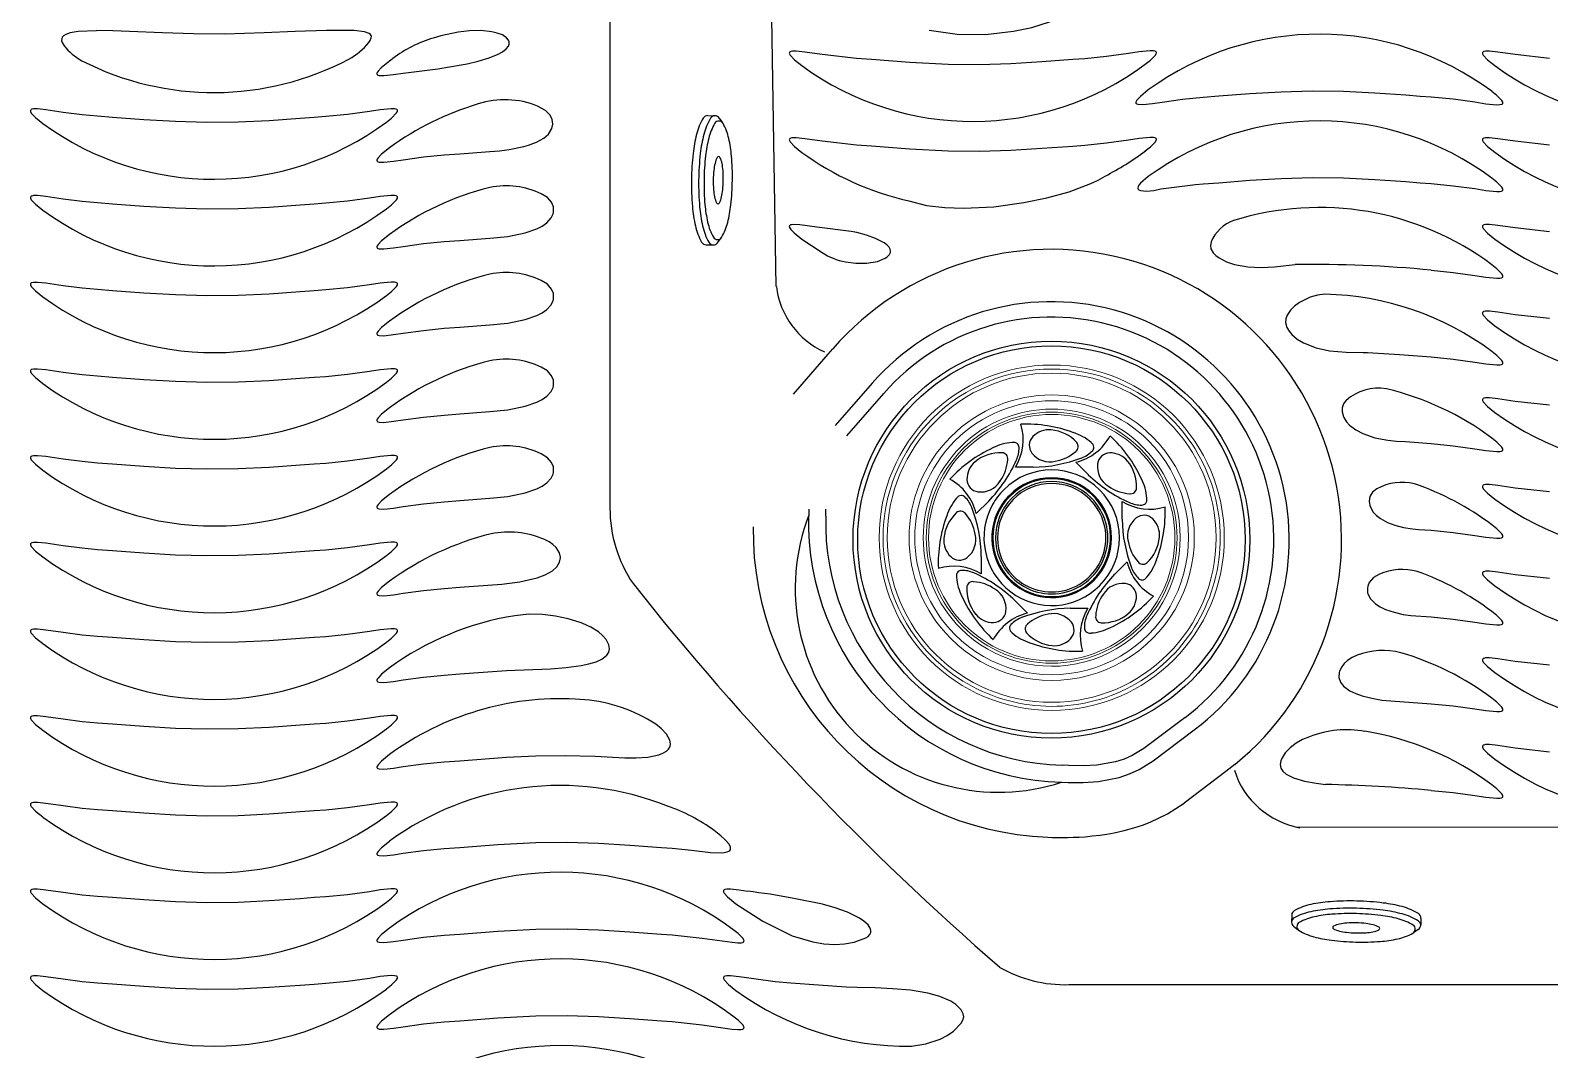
# Model space of a CAD drawing. Extents: x 398 to 509, y 623 to 780.
# Drawn here: x 426.12 to 448.04, y 683.28 to 697.97 of the extents above; entities that cross this region are included whole.
import ezdxf

# ---------------------------------------------------------------- set-up
doc = ezdxf.new("R2010")
doc.units = 0
doc.header["$MEASUREMENT"] = 0
for name, color, linetype in [('1', 4, 'Continuous'), ('2', 3, 'Continuous'), ('JET', 3, 'Continuous')]:
    doc.layers.add(name, color=color, linetype=linetype)

# ---------------------------------------------------------------- blocks, each defined once
blk = doc.blocks.new('2016JET5IN_1')
at = {"layer": '1', "color": 3}
for p, q in [((-0.269, 1.016), (-0.523, 1.018)), ((0.529, 0.908), (0.35, 1.09)), ((-0.908, 0.529), (-1.09, 0.35)), ((1.016, 0.269), (1.018, 0.523)), ((-1.016, -0.269), (-1.018, -0.523)), ((0.908, -0.529), (1.09, -0.35)), ((-0.529, -0.908), (-0.35, -1.09)), ((0.269, -1.016), (0.523, -1.018))]:
    blk.add_line(p, q, dxfattribs=at)
at = {"layer": '1', "color": 4, "linetype": 'Continuous', "lineweight": 15}
blk.add_circle((0, 0), 2.49, dxfattribs=at)
at = {"layer": '1', "color": 3, "linetype": 'Continuous', "lineweight": 15}
for radius in [2.373, 1.777]:
    blk.add_circle((0, 0), radius, dxfattribs=at)
for radius, start, end in [(2.432, 45, 225), (2.058, 45, 225), (1.975, 45, 225), (1.854, 45, 225), (1.81, 315, 135), (2.432, 225, 45), (2.058, 225, 45), (1.975, 225, 45), (1.81, 135, 315), (1.854, 225, 45)]:
    blk.add_arc((0, 0), radius, start, end, dxfattribs=at)
at = {"layer": '1', "color": 3}
for centre, radius, start, end in [((-1.173, 1.416), 0.762, 328.5394, 16.7888), ((-0.366, -0.319), 1.956, 69.6187, 92.2806), ((-0.038, 1.232), 0.325, 84.4518, 136.0841), ((-0.062, 0.983), 0.575, 42.5432, 84.4518), ((-0.512, 0.645), 0.731, 94.4468, 117.3686), ((-0.555, 1.268), 0.107, 52.6673, 97.152), ((-0.552, 1.3), 0.0809, 1.1416, 41.2134), ((-0.141, 1.331), 0.182, 136.0841, 217.7091), ((0.094, 0.818), 0.731, 49.4468, 72.3686), ((0.299, 1.315), 0.0843, 304.7983, 42.5432), ((0.172, 1.83), 0.762, 283.5394, 331.7888), ((0.504, 1.289), 0.107, 7.6673, 52.152), ((-0.484, 0.033), 1.956, 24.6187, 47.2806), ((-0.033, -0.484), 1.956, 114.6187, 137.2806), ((-0.74, 0.651), 0.575, 87.5432, 129.4518), ((-2.371, 1.946), 2.037, 315.8816, 336.1119), ((-1.221, 1.159), 0.587, 324.4071, 356.7991), ((-0.718, 1.141), 0.0843, 349.7983, 87.5432), ((-0.878, 1.293), 0.407, 335.0917, 1.1416), ((-0.028, 1.418), 0.324, 217.7091, 284.3843), ((-0.3, 3.053), 2.037, 270.8816, 291.1119), ((-0.044, 1.683), 0.587, 279.4071, 311.7991), ((0.294, 1.535), 0.407, 290.0917, 316.1416), ((0.529, 1.309), 0.0809, 316.1416, 356.2134), ((0.842, 1.041), 0.182, 91.0841, 172.7091), ((0.844, 0.898), 0.325, 39.4518, 91.0841), ((0.651, 0.74), 0.575, 357.5432, 39.4518), ((-0.898, 0.844), 0.325, 129.4518, 181.0841), ((0, 0), 0.978, 315, 135), ((1.946, 2.371), 2.037, 225.8816, 246.1119), ((0.983, 1.023), 0.324, 172.7091, 239.3843), ((-1.83, 0.172), 0.762, 13.5394, 61.7888), ((-1.041, 0.842), 0.182, 181.0841, 262.7091), ((-1.023, 0.983), 0.324, 262.7091, 329.3843), ((0, 0), 0.978, 135, 150.8), ((0, 0), 0.81, 45.3229, 225.3229), ((0, 0), 0.864, 315, 135), ((0, 0), 0.85, 330.8, 135), ((1.159, 1.221), 0.587, 234.4071, 266.7991), ((1.141, 0.718), 0.0843, 259.7983, 357.5432), ((0.645, 0.512), 0.731, 4.4468, 27.3686), ((-0.818, 0.094), 0.731, 139.4468, 162.3686), ((-1.289, 0.504), 0.107, 97.6673, 142.152), ((-1.309, 0.529), 0.0809, 46.1416, 86.2134), ((-1.535, 0.294), 0.407, 20.0917, 46.1416), ((0, 0), 0.978, 150.8, 315), ((0, 0), 0.85, 135, 225), ((0, 0), 0.864, 135, 150.8), ((0, 0), 0.81, 225.3229, 45.3229), ((1.416, 1.173), 0.762, 238.5394, 286.7888), ((1.293, 0.878), 0.407, 245.0917, 271.1416), ((1.3, 0.552), 0.0809, 271.1416, 311.2134), ((1.268, 0.555), 0.107, 322.6673, 7.152), ((-0.319, 0.366), 1.956, 339.6187, 2.2806), ((0.319, -0.366), 1.956, 159.6187, 182.2806), ((-0.983, -0.062), 0.575, 132.5432, 174.4518), ((-1.315, 0.299), 0.0843, 34.7983, 132.5432), ((-1.683, -0.044), 0.587, 9.4071, 41.7991), ((-3.053, -0.3), 2.037, 0.8816, 21.1119), ((0, 0), 0.864, 150.8, 315), ((3.053, 0.3), 2.037, 180.8816, 201.1119), ((1.418, 0.028), 0.324, 127.7091, 194.3843), ((1.331, 0.141), 0.182, 46.0841, 127.7091), ((1.232, 0.038), 0.325, 354.4518, 46.0841), ((-1.418, -0.028), 0.324, 307.7091, 14.3843), ((0.983, 0.062), 0.575, 312.5432, 354.4518), ((-1.232, -0.038), 0.325, 174.4518, 226.0841), ((1.683, 0.044), 0.587, 189.4071, 221.7991), ((-1.416, -1.173), 0.762, 58.5394, 106.7888), ((-1.331, -0.141), 0.182, 226.0841, 307.7091), ((0, 0), 0.85, 315, 330.8), ((1.83, -0.172), 0.762, 193.5394, 241.7888), ((1.535, -0.294), 0.407, 200.0917, 226.1416), ((1.315, -0.299), 0.0843, 214.7983, 312.5432), ((0.818, -0.094), 0.731, 319.4468, 342.3686), ((-1.268, -0.555), 0.107, 142.6673, 187.152), ((-0.645, -0.512), 0.731, 184.4468, 207.3686), ((-1.3, -0.552), 0.0809, 91.1416, 131.2134), ((-1.293, -0.878), 0.407, 65.0917, 91.1416), ((-1.141, -0.718), 0.0843, 79.7983, 177.5432), ((-1.159, -1.221), 0.587, 54.4071, 86.7991), ((-1.946, -2.371), 2.037, 45.8816, 66.1119), ((0, 0), 0.85, 225, 315), ((2.371, -1.946), 2.037, 135.8816, 156.1119), ((1.309, -0.529), 0.0809, 226.1416, 266.2134), ((1.289, -0.504), 0.107, 277.6673, 322.152), ((0.484, -0.033), 1.956, 204.6187, 227.2806), ((-0.651, -0.74), 0.575, 177.5432, 219.4518), ((-0.983, -1.023), 0.324, 352.7091, 59.3843), ((1.221, -1.159), 0.587, 144.4071, 176.7991), ((1.023, -0.983), 0.324, 82.7091, 149.3843), ((0.033, 0.484), 1.956, 294.6187, 317.2806), ((1.041, -0.842), 0.182, 1.0841, 82.7091), ((0.898, -0.844), 0.325, 309.4518, 1.0841), ((-0.172, -1.83), 0.762, 103.5394, 151.7888), ((-0.842, -1.041), 0.182, 271.0841, 352.7091), ((0.3, -3.053), 2.037, 90.8816, 111.1119), ((0.028, -1.418), 0.324, 37.7091, 104.3843), ((1.173, -1.416), 0.762, 148.5394, 196.7888), ((0.74, -0.651), 0.575, 267.5432, 309.4518), ((-0.844, -0.898), 0.325, 219.4518, 271.0841), ((-0.529, -1.309), 0.0809, 136.1416, 176.2134), ((-0.504, -1.289), 0.107, 187.6673, 232.152), ((-0.294, -1.535), 0.407, 110.0917, 136.1416), ((-0.299, -1.315), 0.0843, 124.7983, 222.5432), ((0.044, -1.683), 0.587, 99.4071, 131.7991), ((0.141, -1.331), 0.182, 316.0841, 37.7091), ((0.878, -1.293), 0.407, 155.0917, 181.1416), ((0.552, -1.3), 0.0809, 181.1416, 221.2134), ((0.512, -0.645), 0.731, 274.4468, 297.3686), ((0.718, -1.141), 0.0843, 169.7983, 267.5432), ((-0.094, -0.818), 0.731, 229.4468, 252.3686), ((0.062, -0.983), 0.575, 222.5432, 264.4518), ((0.366, 0.319), 1.956, 249.6187, 272.2806), ((0.038, -1.232), 0.325, 264.4518, 316.0841), ((0.555, -1.268), 0.107, 232.6673, 277.152)]:
    blk.add_arc(centre, radius, start, end, dxfattribs=at)
at = {"layer": '1', "color": 4}
for start, end in [(45.3229, 225.3229), (225.3229, 45.3229)]:
    blk.add_arc((0, 0), 0.782, start, end, dxfattribs=at)
blk = doc.blocks.new('MINI')
at = {"layer": '1', "color": 3}
for p, q in [((0.223, 0.931), (0.327, 0.931)), ((0.391, 0.895), (0.44, 0.828)), ((0.391, 0.895), (0.391, 0.895)), ((0.386, -0.902), (0.441, -0.828)), ((0.223, -0.932), (0.327, -0.932)), ((0.327, -0.932), (0.327, -0.932))]:
    blk.add_line(p, q, dxfattribs=at)
for points in [[(0.223, 0.931, 0.267867), (0.159, 0.895, 0.072378), (0.065, 0.659, 0.034036), (0.019, 0.384, 0.024706), (0, 0, 0.024706), (0.019, -0.384, 0.034036), (0.065, -0.659, 0.072378), (0.159, -0.895, 0.267867), (0.223, -0.932, 0.267867)], [(0.391, 0.895, 0.267867), (0.327, 0.931, 0.267867), (0.264, 0.895, 0.072378), (0.17, 0.659, 0.034036), (0.123, 0.384, 0.024706), (0.104, 0, 0.024706), (0.123, -0.384, 0.034036), (0.17, -0.659, 0.072378), (0.264, -0.895, 0.267867), (0.327, -0.932, 0.267867)], [(0.327, -0.932, 0.238458), (0.386, -0.902, 0.072378)]]:
    blk.add_lwpolyline(points, format="xyb", dxfattribs=at)
for points in [[(0.386, -0.855, 0.267867), (0.445, -0.822, 0.072378), (0.531, -0.605, 0.034036), (0.574, -0.352, 0.024706), (0.591, 0, 0.024706), (0.574, 0.352, 0.034036), (0.531, 0.605, 0.072378), (0.445, 0.822, 0.267867), (0.386, 0.855, 0.267867), (0.328, 0.822, 0.072378), (0.242, 0.605, 0.034036), (0.199, 0.352, 0.024706), (0.182, 0, 0.024706), (0.199, -0.352, 0.034036), (0.242, -0.605, 0.072378), (0.328, -0.822, 0.267867)], [(0.388, 0.343, 0.280852), (0.368, 0.331, 0.066452), (0.337, 0.244, 0.030521), (0.321, 0.143, 0.022038), (0.315, 0.003, 0.022038), (0.321, -0.137, 0.030521), (0.337, -0.238, 0.066452), (0.368, -0.325, 0.280852), (0.388, -0.337, 0.280852), (0.408, -0.325, 0.066452), (0.439, -0.238, 0.030521), (0.454, -0.137, 0.022038), (0.46, 0.003, 0.022038), (0.454, 0.143, 0.030521), (0.439, 0.244, 0.066452), (0.408, 0.331, 0.280852)]]:
    blk.add_lwpolyline(points, format="xyb", close=True, dxfattribs=at)
blk = doc.blocks.new('2018 PRISM')
at = {"layer": '1', "linetype": 'Continuous', "lineweight": 25}
for p, q in [((38.298, 50.578), (38.226, 54.974)), ((35.897, 54.796), (35.897, 47.379)), ((38.545, 49.026), (39.046, 49.601)), ((39.046, 49.601), (39.112, 49.677)), ((39.681, 49.181), (39.148, 48.571)), ((39.316, 48.424), (39.849, 49.035)), ((38.767, 47.365), (38.765, 47.271)), ((39.011, 47.265), (39.012, 47.366)), ((44.195, 44.361), (43.599, 43.913)), ((43.733, 43.735), (44.329, 44.183)), ((42.52, 43.67), (42.421, 43.674)), ((44.913, 43.683), (44.782, 43.581)), ((42.415, 43.428), (42.507, 43.426)), ((44.782, 43.581), (44.18, 43.127)), ((45.808, 42.781), (69.003, 42.806)), ((42.517, 40.51), (70.074, 40.51))]:
    blk.add_line(p, q, dxfattribs=at)
at = {"layer": '1', "linetype": 'Continuous', "lineweight": 25, "flags": 128}
for points in [[(43.599, 43.913), (43.434, 43.812), (43.315, 43.761), (43.19, 43.722), (42.924, 43.676), (42.723, 43.666), (42.52, 43.67)], [(42.507, 43.426), (42.727, 43.424), (42.947, 43.44), (43.244, 43.498), (43.392, 43.547), (43.534, 43.611), (43.733, 43.735)], [(42.217, 42.636), (42.28, 42.633), (42.347, 42.632), (42.42, 42.631), (42.497, 42.631), (42.579, 42.634), (42.666, 42.637), (42.753, 42.643), (42.857, 42.653), (42.966, 42.666), (43.069, 42.681), (43.172, 42.7), (43.319, 42.732), (43.456, 42.77), (43.58, 42.81), (43.691, 42.853), (43.941, 42.972), (44.18, 43.127)]]:
    blk.add_lwpolyline(points, dxfattribs=at)
at = {"layer": '1', "linetype": 'Continuous', "lineweight": 25}
blk.add_circle((42.267, 46.926), 2.862, dxfattribs=at)
for centre, radius, start, end in [((42.267, 46.926), 4.186, 309.2038, 138.9106), ((42.267, 46.926), 3.431, 306.94, 138.9106), ((42.267, 46.926), 3.209, 306.94, 138.9106), ((37.827, 47.377), 1.93, 179.9424, 214.1742), ((41.507, 46.221), 2.937, 159.0451, 288.0006), ((42.514, 47.178), 3.751, 178.5669, 268.4787), ((42.514, 47.178), 3.505, 178.5669, 268.4787), ((42.39, 47.06), 4.427, 179.357, 267.7538), ((68.364, 71.734), 40.985, 218.369, 229.0914)]:
    blk.add_arc(centre, radius, start, end, dxfattribs=at)
at = {"layer": '1'}
for centre, radius, start, end in [((39.479, 50.719), 1.189, 186.8382, 245.8027), ((46.069, 43.974), 1.221, 197.8336, 259.749), ((42.462, 42.394), 1.885, 240.1717, 271.6613)]:
    blk.add_arc(centre, radius, start, end, dxfattribs=at)
at = {"layer": '2', "linetype": 'Continuous', "lineweight": 25}
for p, q in [((33.458, 54.191), (33.347, 54.158)), ((32.756, 53.856), (32.716, 53.827)), ((32.765, 53.863), (32.756, 53.856)), ((39.671, 53.849), (39.455, 53.864)), ((42.747, 53.86), (42.578, 53.847)), ((44.455, 53.306), (44.682, 53.323)), ((47.589, 53.322), (47.747, 53.311)), ((28.721, 53.015), (28.505, 53.031)), ((31.797, 53.026), (31.628, 53.014)), ((39.671, 52.599), (39.455, 52.614)), ((42.747, 52.61), (42.578, 52.597)), ((43.665, 52.16), (43.551, 52.068)), ((44.455, 52.056), (44.682, 52.073)), ((47.589, 52.072), (47.747, 52.061)), ((28.721, 51.765), (28.505, 51.781)), ((31.797, 51.776), (31.628, 51.764)), ((39.461, 51.353), (39.38, 51.37)), ((38.666, 51.26), (38.958, 51.065)), ((39.296, 50.933), (39.445, 50.912)), ((28.721, 50.515), (28.505, 50.531)), ((31.797, 50.526), (31.628, 50.514)), ((28.721, 49.265), (28.505, 49.281)), ((31.797, 49.276), (31.628, 49.264)), ((47.375, 48.339), (47.747, 48.311)), ((28.721, 48.015), (28.505, 48.031)), ((31.797, 48.026), (31.628, 48.014)), ((47.564, 47.074), (47.747, 47.061)), ((28.721, 46.765), (28.505, 46.781)), ((31.797, 46.776), (31.628, 46.764)), ((47.452, 45.833), (47.747, 45.811)), ((35.504, 45.718), (35.47, 45.73)), ((28.721, 45.515), (28.505, 45.531)), ((31.797, 45.526), (31.628, 45.514)), ((47.035, 44.613), (47.747, 44.561)), ((28.721, 44.265), (28.505, 44.281)), ((31.797, 44.276), (31.628, 44.264)), ((28.721, 43.015), (28.505, 43.031)), ((31.797, 43.026), (31.628, 43.014)), ((36.639, 42.489), (36.797, 42.477)), ((28.721, 41.765), (28.505, 41.781)), ((31.797, 41.776), (31.628, 41.764)), ((36.639, 41.239), (36.797, 41.227)), ((28.721, 40.515), (28.505, 40.531)), ((31.797, 40.526), (31.628, 40.514)), ((39.305, 40.472), (38.505, 40.531)), ((36.639, 39.989), (36.797, 39.977)), ((40.247, 39.622), (40.246, 39.622)), ((40.246, 39.622), (40.247, 39.622)), ((40.247, 39.622), (40.247, 39.622))]:
    blk.add_line(p, q, dxfattribs=at)
at = {"layer": '2', "linetype": 'Continuous', "lineweight": 25, "flags": 128}
for points in [[(40.504, 54.27), (40.907, 54.216), (41.316, 54.212), (41.72, 54.256), (41.984, 54.313), (42.24, 54.394), (42.408, 54.468), (42.565, 54.56), (42.652, 54.629), (42.728, 54.71)], [(28.489, 54.265), (28.223, 54.253), (28.109, 54.234), (28.046, 54.212), (28.013, 54.191), (27.995, 54.17), (27.987, 54.148), (27.986, 54.125), (27.994, 54.094), (28.021, 54.048)], [(30.34, 54.215), (29.891, 54.218), (29.441, 54.233), (28.965, 54.255), (28.727, 54.264), (28.489, 54.266)], [(31.807, 54.266), (31.357, 54.253), (30.907, 54.232), (30.34, 54.215)], [(32.419, 54.094), (32.44, 54.125), (32.454, 54.162), (32.455, 54.179), (32.45, 54.196), (32.441, 54.209), (32.421, 54.225), (32.356, 54.249), (32.205, 54.266), (32.053, 54.267), (31.807, 54.266)], [(33.414, 53.715), (33.752, 53.771), (33.835, 53.789), (33.995, 53.827), (34.153, 53.874), (34.284, 53.925), (34.346, 53.959), (34.402, 54.001), (34.432, 54.04), (34.443, 54.07), (34.443, 54.103), (34.433, 54.129), (34.406, 54.162), (34.345, 54.203), (34.271, 54.231), (34.194, 54.249), (34.033, 54.266), (33.871, 54.262), (33.709, 54.243), (33.458, 54.191)], [(39.455, 53.864), (38.958, 53.92), (38.71, 53.957), (38.586, 53.97), (38.532, 53.97), (38.505, 53.964), (38.497, 53.961), (38.49, 53.954), (38.486, 53.949), (38.485, 53.942), (38.487, 53.932), (38.497, 53.911), (38.559, 53.846), (38.665, 53.761)], [(43.622, 53.78), (43.695, 53.839), (43.768, 53.912), (43.78, 53.935), (43.782, 53.945), (43.781, 53.952), (43.778, 53.958), (43.771, 53.964), (43.763, 53.968), (43.739, 53.973), (43.692, 53.974), (43.534, 53.958), (43.377, 53.934), (43.063, 53.891), (42.747, 53.86)], [(49.455, 53.864), (48.958, 53.92), (48.71, 53.957), (48.586, 53.97), (48.532, 53.97), (48.505, 53.964), (48.497, 53.961), (48.49, 53.954), (48.486, 53.949), (48.485, 53.942), (48.487, 53.932), (48.497, 53.911), (48.559, 53.846), (48.665, 53.761)], [(32.716, 53.827), (32.597, 53.731), (32.551, 53.681), (32.539, 53.662), (32.536, 53.651), (32.535, 53.643), (32.537, 53.636), (32.541, 53.631), (32.549, 53.625), (32.566, 53.62), (32.637, 53.617), (32.775, 53.632), (32.913, 53.653), (33.414, 53.715)], [(42.578, 53.847), (42.129, 53.814), (41.68, 53.787), (41.23, 53.774), (40.779, 53.779), (40.225, 53.807), (39.671, 53.849)], [(43.665, 53.41), (43.551, 53.318), (43.501, 53.264), (43.489, 53.245), (43.486, 53.235), (43.485, 53.226), (43.487, 53.22), (43.491, 53.215), (43.499, 53.209), (43.516, 53.203), (43.587, 53.201), (43.725, 53.215), (43.863, 53.236), (44.159, 53.277), (44.455, 53.306)], [(44.682, 53.323), (45.131, 53.357), (45.58, 53.383), (46.03, 53.396), (46.481, 53.391), (46.931, 53.37), (47.38, 53.338), (47.589, 53.322)], [(47.747, 53.311), (48.063, 53.28), (48.377, 53.237), (48.534, 53.212), (48.692, 53.197), (48.739, 53.198), (48.763, 53.203), (48.771, 53.207), (48.778, 53.213), (48.781, 53.219), (48.782, 53.225), (48.78, 53.236), (48.768, 53.259), (48.695, 53.332), (48.622, 53.39)], [(28.505, 53.031), (28.281, 53.051), (28.008, 53.087), (27.76, 53.123), (27.636, 53.136), (27.582, 53.136), (27.555, 53.131), (27.547, 53.127), (27.54, 53.121), (27.536, 53.115), (27.535, 53.109), (27.537, 53.099), (27.547, 53.077), (27.609, 53.012), (27.715, 52.927)], [(32.672, 52.947), (32.745, 53.005), (32.818, 53.078), (32.83, 53.101), (32.832, 53.112), (32.831, 53.118), (32.828, 53.124), (32.821, 53.13), (32.813, 53.134), (32.789, 53.139), (32.742, 53.14), (32.584, 53.125), (32.427, 53.1), (32.113, 53.057), (31.797, 53.026)], [(34.721, 52.614), (34.836, 52.656), (34.942, 52.714), (35.012, 52.774), (35.061, 52.853), (35.075, 52.919), (35.065, 52.986), (35.036, 53.045), (34.967, 53.115), (34.853, 53.177)], [(31.628, 53.014), (31.43, 52.999), (30.981, 52.967), (30.531, 52.946), (30.079, 52.941), (29.627, 52.954), (29.174, 52.981), (28.721, 53.015)], [(39.455, 52.614), (38.958, 52.67), (38.71, 52.707), (38.586, 52.72), (38.532, 52.72), (38.505, 52.714), (38.497, 52.711), (38.49, 52.704), (38.486, 52.699), (38.485, 52.692), (38.487, 52.682), (38.497, 52.661), (38.559, 52.596), (38.666, 52.51)], [(43.622, 52.53), (43.695, 52.589), (43.768, 52.662), (43.78, 52.685), (43.782, 52.695), (43.781, 52.702), (43.778, 52.708), (43.771, 52.714), (43.763, 52.718), (43.739, 52.723), (43.692, 52.724), (43.534, 52.708), (43.377, 52.684), (43.063, 52.641), (42.747, 52.61)], [(49.455, 52.614), (48.958, 52.67), (48.71, 52.707), (48.586, 52.72), (48.532, 52.72), (48.505, 52.714), (48.497, 52.711), (48.49, 52.704), (48.486, 52.699), (48.485, 52.692), (48.487, 52.682), (48.497, 52.661), (48.559, 52.596), (48.665, 52.511)], [(32.715, 52.576), (32.601, 52.484), (32.551, 52.431), (32.539, 52.412), (32.536, 52.401), (32.535, 52.393), (32.537, 52.386), (32.541, 52.381), (32.549, 52.375), (32.566, 52.37), (32.637, 52.367), (32.775, 52.382), (32.913, 52.403), (33.209, 52.444), (33.505, 52.473)], [(33.505, 52.473), (33.73, 52.489), (34.165, 52.522)], [(42.578, 52.597), (42.129, 52.564), (41.68, 52.537), (41.23, 52.524), (40.779, 52.529), (40.225, 52.557), (39.671, 52.599)], [(40.209, 51.81), (40.466, 51.744), (40.73, 51.713), (40.997, 51.705), (41.435, 51.727), (41.871, 51.788), (42.2, 51.854), (42.523, 51.941), (42.837, 52.059), (42.941, 52.11), (43.042, 52.169)], [(43.551, 52.068), (43.526, 52.035), (43.519, 52.019), (43.515, 52.001), (43.516, 51.99), (43.52, 51.98), (43.53, 51.97), (43.552, 51.958), (43.637, 51.95), (43.744, 51.962), (43.848, 51.984)], [(43.848, 51.984), (44.345, 52.047), (44.455, 52.056)], [(44.682, 52.073), (45.131, 52.107), (45.58, 52.133), (46.03, 52.146), (46.481, 52.141), (46.931, 52.12), (47.38, 52.088), (47.589, 52.072)], [(47.747, 52.061), (48.063, 52.03), (48.377, 51.987), (48.534, 51.962), (48.692, 51.947), (48.739, 51.948), (48.763, 51.953), (48.771, 51.957), (48.778, 51.963), (48.781, 51.969), (48.782, 51.975), (48.78, 51.986), (48.768, 52.009), (48.695, 52.082), (48.622, 52.14)], [(28.505, 51.781), (28.281, 51.801), (28.008, 51.837), (27.76, 51.873), (27.636, 51.886), (27.582, 51.886), (27.555, 51.881), (27.547, 51.877), (27.54, 51.871), (27.536, 51.865), (27.535, 51.859), (27.537, 51.849), (27.547, 51.827), (27.609, 51.762), (27.715, 51.677)], [(31.628, 51.764), (31.43, 51.749), (30.981, 51.717), (30.531, 51.696), (30.079, 51.691), (29.627, 51.704), (29.174, 51.731), (28.721, 51.765)], [(32.672, 51.697), (32.745, 51.755), (32.818, 51.828), (32.83, 51.851), (32.832, 51.862), (32.831, 51.868), (32.828, 51.874), (32.821, 51.88), (32.813, 51.884), (32.789, 51.889), (32.742, 51.89), (32.584, 51.875), (32.427, 51.85), (32.113, 51.807), (31.797, 51.776)], [(34.165, 51.272), (34.424, 51.299), (34.674, 51.35), (34.841, 51.407), (34.918, 51.446), (34.988, 51.496), (35.049, 51.564), (35.077, 51.622), (35.083, 51.649), (35.084, 51.713), (35.081, 51.727), (35.056, 51.79), (34.995, 51.858), (34.907, 51.913)], [(32.715, 51.326), (32.601, 51.234), (32.551, 51.181), (32.539, 51.162), (32.536, 51.151), (32.535, 51.143), (32.537, 51.136), (32.541, 51.131), (32.549, 51.125), (32.566, 51.12), (32.637, 51.117), (32.775, 51.132), (32.913, 51.153), (33.209, 51.194), (33.505, 51.223)], [(39.38, 51.37), (38.883, 51.431), (38.636, 51.466), (38.551, 51.47), (38.517, 51.467), (38.504, 51.464), (38.493, 51.458), (38.488, 51.453), (38.486, 51.446), (38.485, 51.44), (38.488, 51.428), (38.505, 51.4), (38.555, 51.349), (38.666, 51.26)], [(39.445, 50.912), (39.601, 50.912), (39.756, 50.939), (39.866, 50.983), (39.891, 50.999), (39.93, 51.037), (39.944, 51.065), (39.947, 51.088), (39.941, 51.116), (39.927, 51.141), (39.893, 51.176), (39.854, 51.205), (39.728, 51.27), (39.597, 51.317), (39.461, 51.353)], [(49.455, 51.364), (48.958, 51.42), (48.71, 51.457), (48.586, 51.47), (48.532, 51.47), (48.505, 51.464), (48.497, 51.461), (48.49, 51.454), (48.486, 51.449), (48.485, 51.442), (48.487, 51.432), (48.497, 51.411), (48.559, 51.346), (48.665, 51.261)], [(33.505, 51.223), (33.73, 51.239), (34.165, 51.272)], [(44.572, 51.219), (44.562, 51.167), (44.569, 51.119), (44.6, 51.063), (44.639, 51.022), (44.685, 50.988), (44.794, 50.932), (44.91, 50.894), (45.1, 50.86), (45.293, 50.851), (45.487, 50.859), (45.783, 50.891)], [(47.747, 50.811), (48.063, 50.78), (48.377, 50.737), (48.534, 50.712), (48.692, 50.697), (48.739, 50.698), (48.763, 50.703), (48.771, 50.707), (48.778, 50.713), (48.781, 50.719), (48.782, 50.725), (48.78, 50.736), (48.768, 50.759), (48.695, 50.832), (48.622, 50.89)], [(28.505, 50.531), (28.281, 50.551), (28.008, 50.587), (27.76, 50.623), (27.636, 50.636), (27.582, 50.636), (27.555, 50.631), (27.547, 50.627), (27.54, 50.621), (27.536, 50.615), (27.535, 50.609), (27.537, 50.599), (27.547, 50.577), (27.609, 50.512), (27.715, 50.427)], [(32.672, 50.447), (32.745, 50.505), (32.818, 50.578), (32.83, 50.601), (32.832, 50.612), (32.831, 50.618), (32.828, 50.624), (32.821, 50.63), (32.813, 50.634), (32.789, 50.639), (32.742, 50.64), (32.584, 50.625), (32.427, 50.6), (32.113, 50.557), (31.797, 50.526)], [(34.165, 50.022), (34.424, 50.049), (34.674, 50.1), (34.841, 50.157), (34.918, 50.196), (34.988, 50.246), (35.049, 50.314), (35.077, 50.372), (35.083, 50.399), (35.084, 50.463), (35.081, 50.477), (35.056, 50.54), (34.995, 50.608), (34.907, 50.663)], [(31.628, 50.514), (31.43, 50.499), (30.981, 50.467), (30.531, 50.446), (30.079, 50.441), (29.627, 50.454), (29.174, 50.481), (28.721, 50.515)], [(46.212, 50.465), (46.104, 50.449), (45.999, 50.421), (45.845, 50.346), (45.776, 50.294), (45.718, 50.234), (45.668, 50.163)], [(49.455, 50.114), (48.958, 50.17), (48.71, 50.207), (48.586, 50.22), (48.532, 50.22), (48.505, 50.214), (48.497, 50.211), (48.49, 50.204), (48.486, 50.199), (48.485, 50.192), (48.487, 50.182), (48.497, 50.161), (48.559, 50.096), (48.665, 50.011)], [(32.715, 50.076), (32.601, 49.984), (32.551, 49.931), (32.539, 49.912), (32.536, 49.901), (32.535, 49.893), (32.537, 49.886), (32.541, 49.881), (32.549, 49.875), (32.566, 49.87), (32.637, 49.867), (32.775, 49.882), (32.913, 49.903), (33.209, 49.944), (33.505, 49.973)], [(33.505, 49.973), (33.73, 49.989), (34.165, 50.022)], [(45.668, 50.163), (45.647, 50.11), (45.645, 50.056), (45.666, 49.983), (45.697, 49.932), (45.735, 49.886), (45.815, 49.818), (45.904, 49.763), (46.086, 49.691), (46.279, 49.65), (46.518, 49.627), (46.763, 49.624), (46.827, 49.626)], [(46.827, 49.626), (47.287, 49.595), (47.747, 49.561)], [(47.747, 49.561), (48.063, 49.53), (48.377, 49.487), (48.534, 49.462), (48.692, 49.447), (48.739, 49.448), (48.763, 49.453), (48.771, 49.457), (48.778, 49.463), (48.781, 49.469), (48.782, 49.475), (48.78, 49.486), (48.768, 49.509), (48.695, 49.582), (48.622, 49.64)], [(28.505, 49.281), (28.281, 49.301), (28.008, 49.337), (27.76, 49.373), (27.636, 49.386), (27.582, 49.386), (27.555, 49.381), (27.547, 49.377), (27.54, 49.371), (27.536, 49.365), (27.535, 49.359), (27.537, 49.349), (27.547, 49.327), (27.609, 49.262), (27.715, 49.177)], [(32.672, 49.197), (32.745, 49.255), (32.818, 49.328), (32.83, 49.351), (32.832, 49.362), (32.831, 49.368), (32.828, 49.374), (32.821, 49.38), (32.813, 49.384), (32.789, 49.389), (32.742, 49.39), (32.584, 49.375), (32.427, 49.35), (32.113, 49.307), (31.797, 49.276)], [(34.165, 48.772), (34.424, 48.799), (34.674, 48.85), (34.841, 48.907), (34.918, 48.946), (34.988, 48.996), (35.049, 49.064), (35.077, 49.122), (35.083, 49.149), (35.084, 49.213), (35.081, 49.227), (35.056, 49.29), (34.995, 49.358), (34.907, 49.413)], [(31.628, 49.264), (31.43, 49.249), (30.981, 49.217), (30.531, 49.196), (30.079, 49.191), (29.627, 49.204), (29.174, 49.231), (28.721, 49.265)], [(46.52, 48.935), (46.48, 48.885), (46.46, 48.828), (46.46, 48.77), (46.482, 48.697), (46.488, 48.685), (46.525, 48.627), (46.57, 48.577), (46.659, 48.508), (46.758, 48.456), (46.934, 48.395), (47.121, 48.359), (47.247, 48.345), (47.375, 48.339)], [(49.455, 48.864), (48.958, 48.92), (48.71, 48.957), (48.586, 48.97), (48.532, 48.97), (48.505, 48.964), (48.497, 48.961), (48.49, 48.954), (48.486, 48.949), (48.485, 48.942), (48.487, 48.932), (48.497, 48.911), (48.559, 48.846), (48.665, 48.761)], [(32.715, 48.826), (32.601, 48.734), (32.551, 48.681), (32.539, 48.662), (32.536, 48.651), (32.535, 48.643), (32.537, 48.636), (32.541, 48.631), (32.549, 48.625), (32.566, 48.62), (32.637, 48.617), (32.775, 48.632), (32.913, 48.653), (33.209, 48.694), (33.505, 48.723)], [(33.505, 48.723), (33.73, 48.739), (34.165, 48.772)], [(47.747, 48.311), (48.063, 48.28), (48.377, 48.237), (48.534, 48.212), (48.692, 48.197), (48.739, 48.198), (48.763, 48.203), (48.771, 48.207), (48.778, 48.213), (48.781, 48.219), (48.782, 48.225), (48.78, 48.236), (48.768, 48.259), (48.695, 48.332), (48.622, 48.39)], [(28.505, 48.031), (28.281, 48.051), (28.008, 48.087), (27.76, 48.123), (27.636, 48.136), (27.582, 48.136), (27.555, 48.131), (27.547, 48.127), (27.54, 48.121), (27.536, 48.115), (27.535, 48.109), (27.537, 48.099), (27.547, 48.077), (27.609, 48.012), (27.715, 47.927)], [(31.628, 48.014), (31.43, 47.999), (30.981, 47.967), (30.531, 47.946), (30.079, 47.941), (29.627, 47.954), (29.174, 47.981), (28.721, 48.015)], [(32.672, 47.947), (32.745, 48.005), (32.818, 48.078), (32.83, 48.101), (32.832, 48.112), (32.831, 48.118), (32.828, 48.124), (32.821, 48.13), (32.813, 48.134), (32.789, 48.139), (32.742, 48.14), (32.584, 48.125), (32.427, 48.1), (32.113, 48.057), (31.797, 48.026)], [(34.165, 47.522), (34.424, 47.549), (34.674, 47.6), (34.841, 47.657), (34.918, 47.696), (34.988, 47.746), (35.049, 47.814), (35.077, 47.872), (35.083, 47.899), (35.084, 47.963), (35.081, 47.977), (35.056, 48.04), (34.995, 48.108), (34.907, 48.163)], [(32.715, 47.576), (32.601, 47.484), (32.551, 47.431), (32.539, 47.412), (32.536, 47.401), (32.535, 47.393), (32.537, 47.386), (32.541, 47.381), (32.549, 47.375), (32.566, 47.37), (32.637, 47.367), (32.775, 47.382), (32.913, 47.403), (33.209, 47.444), (33.505, 47.473)], [(46.963, 47.657), (46.902, 47.609), (46.863, 47.547), (46.851, 47.483), (46.86, 47.416), (46.906, 47.327), (46.956, 47.274), (47.013, 47.229), (47.114, 47.175), (47.223, 47.135), (47.348, 47.103), (47.477, 47.082), (47.564, 47.074)], [(49.455, 47.614), (48.958, 47.67), (48.71, 47.707), (48.586, 47.72), (48.532, 47.72), (48.505, 47.714), (48.497, 47.711), (48.49, 47.704), (48.486, 47.699), (48.485, 47.692), (48.487, 47.682), (48.497, 47.661), (48.559, 47.596), (48.665, 47.511)], [(33.505, 47.473), (33.73, 47.489), (34.165, 47.522)], [(47.747, 47.061), (48.063, 47.03), (48.377, 46.987), (48.534, 46.962), (48.692, 46.947), (48.739, 46.948), (48.763, 46.953), (48.771, 46.957), (48.778, 46.963), (48.781, 46.969), (48.782, 46.975), (48.78, 46.986), (48.768, 47.009), (48.695, 47.082), (48.622, 47.14)], [(34.338, 46.284), (34.596, 46.318), (34.845, 46.376), (34.962, 46.418), (35.069, 46.477), (35.131, 46.532), (35.171, 46.602), (35.182, 46.662), (35.182, 46.673), (35.168, 46.736), (35.121, 46.813), (35.074, 46.858), (35.021, 46.894), (34.945, 46.931)], [(28.505, 46.781), (28.281, 46.801), (28.008, 46.837), (27.76, 46.873), (27.636, 46.886), (27.582, 46.886), (27.555, 46.881), (27.547, 46.877), (27.54, 46.871), (27.536, 46.865), (27.535, 46.859), (27.537, 46.849), (27.547, 46.827), (27.609, 46.762), (27.715, 46.677)], [(31.628, 46.764), (31.43, 46.749), (30.981, 46.717), (30.531, 46.696), (30.079, 46.691), (29.627, 46.704), (29.174, 46.731), (28.721, 46.765)], [(32.672, 46.697), (32.745, 46.755), (32.818, 46.828), (32.83, 46.851), (32.832, 46.862), (32.831, 46.868), (32.828, 46.874), (32.821, 46.88), (32.813, 46.884), (32.789, 46.889), (32.742, 46.89), (32.584, 46.875), (32.427, 46.85), (32.113, 46.807), (31.797, 46.776)], [(32.715, 46.326), (32.601, 46.234), (32.551, 46.181), (32.539, 46.162), (32.536, 46.151), (32.535, 46.143), (32.537, 46.136), (32.541, 46.131), (32.549, 46.125), (32.566, 46.12), (32.637, 46.117), (32.775, 46.132), (32.913, 46.153), (33.209, 46.194), (33.505, 46.223)], [(33.505, 46.223), (33.73, 46.239), (34.338, 46.284)], [(46.999, 46.429), (46.913, 46.38), (46.852, 46.308), (46.83, 46.253), (46.826, 46.226), (46.829, 46.159), (46.832, 46.149), (46.865, 46.079), (46.941, 46), (47.011, 45.955), (47.089, 45.919), (47.212, 45.878), (47.341, 45.849), (47.452, 45.833)], [(49.455, 46.364), (48.958, 46.42), (48.71, 46.457), (48.586, 46.47), (48.532, 46.47), (48.505, 46.464), (48.497, 46.461), (48.49, 46.454), (48.486, 46.449), (48.485, 46.442), (48.487, 46.432), (48.497, 46.411), (48.559, 46.346), (48.665, 46.261)], [(35.47, 45.73), (35.293, 45.782), (35.113, 45.822), (34.922, 45.847), (34.729, 45.852), (34.526, 45.829)], [(47.747, 45.811), (48.063, 45.78), (48.377, 45.737), (48.534, 45.712), (48.692, 45.697), (48.739, 45.698), (48.763, 45.703), (48.771, 45.707), (48.778, 45.713), (48.781, 45.719), (48.782, 45.725), (48.78, 45.736), (48.768, 45.759), (48.695, 45.832), (48.622, 45.89)], [(28.505, 45.531), (28.281, 45.551), (28.008, 45.587), (27.76, 45.623), (27.636, 45.636), (27.582, 45.636), (27.555, 45.631), (27.547, 45.627), (27.54, 45.621), (27.536, 45.615), (27.535, 45.609), (27.537, 45.599), (27.547, 45.577), (27.609, 45.512), (27.715, 45.427)], [(32.672, 45.447), (32.745, 45.505), (32.818, 45.578), (32.83, 45.601), (32.832, 45.612), (32.831, 45.618), (32.828, 45.624), (32.821, 45.63), (32.813, 45.634), (32.789, 45.639), (32.742, 45.64), (32.584, 45.625), (32.427, 45.6), (32.113, 45.557), (31.797, 45.526)], [(35.042, 45.062), (35.264, 45.082), (35.483, 45.113), (35.593, 45.135), (35.698, 45.166), (35.781, 45.203), (35.852, 45.26), (35.879, 45.303), (35.889, 45.351), (35.881, 45.408), (35.842, 45.485), (35.792, 45.544), (35.732, 45.595), (35.622, 45.665), (35.504, 45.718)], [(31.628, 45.514), (31.43, 45.499), (30.981, 45.467), (30.531, 45.446), (30.079, 45.441), (29.627, 45.454), (29.174, 45.481), (28.721, 45.515)], [(46.68, 45.258), (46.605, 45.227), (46.537, 45.183), (46.493, 45.142), (46.455, 45.094), (46.425, 45.031), (46.42, 45.012), (46.415, 44.94), (46.438, 44.869), (46.481, 44.812), (46.572, 44.747), (46.659, 44.706), (46.752, 44.674), (46.892, 44.638), (47.035, 44.613)], [(49.455, 45.114), (48.958, 45.17), (48.71, 45.207), (48.586, 45.22), (48.532, 45.22), (48.505, 45.214), (48.497, 45.211), (48.49, 45.204), (48.486, 45.199), (48.485, 45.192), (48.487, 45.182), (48.497, 45.161), (48.559, 45.096), (48.665, 45.011)], [(32.715, 45.076), (32.601, 44.984), (32.551, 44.931), (32.539, 44.912), (32.536, 44.901), (32.535, 44.893), (32.537, 44.886), (32.541, 44.881), (32.549, 44.875), (32.566, 44.87), (32.637, 44.867), (32.775, 44.882), (32.913, 44.903), (33.209, 44.944), (33.505, 44.973)], [(33.505, 44.973), (33.73, 44.989), (34.403, 45.038), (35.042, 45.062)], [(47.747, 44.561), (48.063, 44.53), (48.377, 44.487), (48.534, 44.462), (48.692, 44.447), (48.739, 44.448), (48.763, 44.453), (48.771, 44.457), (48.778, 44.463), (48.781, 44.469), (48.782, 44.475), (48.78, 44.486), (48.768, 44.509), (48.695, 44.582), (48.622, 44.64)], [(28.505, 44.281), (28.281, 44.301), (28.008, 44.337), (27.76, 44.373), (27.636, 44.386), (27.582, 44.386), (27.555, 44.381), (27.547, 44.377), (27.54, 44.371), (27.536, 44.365), (27.535, 44.359), (27.537, 44.349), (27.547, 44.327), (27.609, 44.262), (27.715, 44.177)], [(32.672, 44.197), (32.745, 44.255), (32.818, 44.328), (32.83, 44.351), (32.832, 44.362), (32.831, 44.368), (32.828, 44.374), (32.821, 44.38), (32.813, 44.384), (32.789, 44.389), (32.742, 44.39), (32.584, 44.375), (32.427, 44.35), (32.113, 44.307), (31.797, 44.276)], [(36.112, 43.778), (36.278, 43.78), (36.443, 43.791), (36.602, 43.824), (36.659, 43.845), (36.711, 43.875), (36.744, 43.906), (36.765, 43.945), (36.77, 43.983), (36.76, 44.037), (36.713, 44.121), (36.641, 44.198), (36.559, 44.264), (36.438, 44.338)], [(31.628, 44.264), (31.43, 44.249), (30.981, 44.217), (30.531, 44.196), (30.079, 44.191), (29.627, 44.204), (29.174, 44.231), (28.721, 44.265)], [(45.992, 44.085), (45.892, 44.044), (45.797, 43.991), (45.711, 43.925), (45.639, 43.85), (45.594, 43.781), (45.577, 43.737), (45.569, 43.685), (45.579, 43.631), (45.606, 43.587), (45.655, 43.543), (45.759, 43.492), (45.92, 43.445), (46.088, 43.414), (46.22, 43.396)], [(49.455, 43.864), (48.958, 43.92), (48.71, 43.957), (48.586, 43.97), (48.532, 43.97), (48.505, 43.964), (48.497, 43.961), (48.49, 43.954), (48.486, 43.949), (48.485, 43.942), (48.487, 43.932), (48.497, 43.911), (48.559, 43.846), (48.665, 43.761)], [(32.715, 43.826), (32.601, 43.734), (32.551, 43.681), (32.539, 43.662), (32.536, 43.651), (32.535, 43.643), (32.537, 43.636), (32.541, 43.631), (32.549, 43.625), (32.566, 43.62), (32.637, 43.617), (32.775, 43.632), (32.913, 43.653), (33.209, 43.694), (33.505, 43.723)], [(33.505, 43.723), (33.73, 43.739), (34.403, 43.788), (34.829, 43.807), (35.256, 43.813), (35.684, 43.802), (36.112, 43.778)], [(47.747, 43.311), (48.063, 43.28), (48.377, 43.237), (48.534, 43.212), (48.692, 43.197), (48.739, 43.198), (48.763, 43.203), (48.771, 43.207), (48.778, 43.213), (48.781, 43.219), (48.782, 43.225), (48.78, 43.236), (48.768, 43.259), (48.695, 43.332), (48.622, 43.39)], [(28.505, 43.031), (28.281, 43.051), (28.008, 43.087), (27.76, 43.123), (27.636, 43.136), (27.582, 43.136), (27.555, 43.131), (27.547, 43.127), (27.54, 43.121), (27.536, 43.115), (27.535, 43.109), (27.537, 43.099), (27.547, 43.077), (27.609, 43.012), (27.715, 42.927)], [(31.628, 43.014), (31.43, 42.999), (30.981, 42.967), (30.531, 42.946), (30.079, 42.941), (29.627, 42.954), (29.174, 42.981), (28.721, 43.015)], [(32.672, 42.947), (32.745, 43.005), (32.818, 43.078), (32.83, 43.101), (32.832, 43.112), (32.831, 43.118), (32.828, 43.124), (32.821, 43.13), (32.813, 43.134), (32.789, 43.139), (32.742, 43.14), (32.584, 43.125), (32.427, 43.1), (32.113, 43.057), (31.797, 43.026)], [(32.715, 42.576), (32.601, 42.484), (32.551, 42.431), (32.539, 42.412), (32.536, 42.401), (32.535, 42.393), (32.537, 42.386), (32.541, 42.381), (32.549, 42.375), (32.566, 42.37), (32.637, 42.367), (32.775, 42.382), (32.913, 42.403), (33.209, 42.444), (33.505, 42.473)], [(33.732, 42.489), (34.28, 42.53), (34.829, 42.558), (35.279, 42.563), (35.73, 42.55), (36.184, 42.523), (36.639, 42.489)], [(37.346, 42.415), (37.519, 42.411), (37.589, 42.424), (37.615, 42.436), (37.627, 42.446), (37.635, 42.459), (37.638, 42.472), (37.636, 42.492), (37.616, 42.534), (37.562, 42.6), (37.498, 42.657), (37.401, 42.732)], [(33.505, 42.473), (33.505, 42.473), (33.732, 42.489)], [(36.797, 42.477), (37.072, 42.451), (37.346, 42.415)], [(28.505, 41.781), (28.281, 41.801), (28.008, 41.837), (27.76, 41.873), (27.636, 41.886), (27.582, 41.886), (27.555, 41.881), (27.547, 41.877), (27.54, 41.871), (27.536, 41.865), (27.535, 41.859), (27.537, 41.849), (27.547, 41.827), (27.609, 41.762), (27.715, 41.677)], [(32.672, 41.697), (32.745, 41.755), (32.818, 41.828), (32.83, 41.851), (32.832, 41.862), (32.831, 41.868), (32.828, 41.874), (32.821, 41.88), (32.813, 41.884), (32.789, 41.889), (32.742, 41.89), (32.584, 41.875), (32.427, 41.85), (32.113, 41.807), (31.797, 41.776)], [(37.885, 41.855), (37.761, 41.873), (37.637, 41.886), (37.582, 41.886), (37.556, 41.881), (37.547, 41.877), (37.54, 41.871), (37.536, 41.865), (37.535, 41.859), (37.537, 41.849), (37.545, 41.831), (37.595, 41.775), (37.716, 41.676)], [(31.628, 41.764), (31.43, 41.749), (30.981, 41.717), (30.531, 41.696), (30.079, 41.691), (29.627, 41.704), (29.174, 41.731), (28.721, 41.765)], [(37.716, 41.676), (38.105, 41.424), (38.526, 41.215)], [(39.588, 41.184), (39.621, 41.206), (39.649, 41.235), (39.66, 41.261), (39.662, 41.288), (39.653, 41.323), (39.621, 41.372), (39.562, 41.426), (39.496, 41.47), (39.325, 41.555), (39.146, 41.618), (38.963, 41.669), (38.527, 41.758)], [(32.715, 41.326), (32.601, 41.234), (32.551, 41.181), (32.539, 41.162), (32.536, 41.151), (32.535, 41.143), (32.537, 41.136), (32.541, 41.131), (32.549, 41.125), (32.566, 41.12), (32.637, 41.117), (32.775, 41.132), (32.913, 41.153), (33.209, 41.194), (33.505, 41.223)], [(33.505, 41.223), (33.505, 41.223), (33.732, 41.239)], [(33.732, 41.239), (34.28, 41.28), (34.829, 41.308), (35.279, 41.313), (35.73, 41.3), (36.184, 41.273), (36.639, 41.239)], [(36.797, 41.227), (37.228, 41.178), (37.659, 41.12), (37.742, 41.113), (37.789, 41.114), (37.813, 41.119), (37.821, 41.123), (37.828, 41.129), (37.831, 41.135), (37.832, 41.142), (37.83, 41.152), (37.818, 41.175), (37.745, 41.248), (37.672, 41.307)], [(38.526, 41.215), (38.824, 41.127), (38.982, 41.1), (39.141, 41.09), (39.283, 41.097), (39.423, 41.122), (39.588, 41.184)], [(28.505, 40.531), (28.281, 40.551), (28.008, 40.587), (27.76, 40.623), (27.636, 40.636), (27.582, 40.636), (27.555, 40.631), (27.547, 40.627), (27.54, 40.621), (27.536, 40.615), (27.535, 40.609), (27.537, 40.599), (27.547, 40.577), (27.609, 40.512), (27.715, 40.427)], [(32.672, 40.447), (32.745, 40.505), (32.818, 40.578), (32.83, 40.601), (32.832, 40.612), (32.831, 40.618), (32.828, 40.624), (32.821, 40.63), (32.813, 40.634), (32.789, 40.639), (32.742, 40.64), (32.584, 40.625), (32.427, 40.6), (32.113, 40.557), (31.797, 40.526)], [(38.505, 40.531), (38.281, 40.551), (38.008, 40.587), (37.76, 40.623), (37.636, 40.636), (37.582, 40.636), (37.555, 40.631), (37.547, 40.627), (37.54, 40.621), (37.536, 40.615), (37.535, 40.609), (37.537, 40.599), (37.547, 40.577), (37.609, 40.512), (37.715, 40.427)], [(31.628, 40.514), (31.43, 40.499), (30.981, 40.467), (30.531, 40.446), (30.079, 40.441), (29.627, 40.454), (29.174, 40.481), (28.721, 40.515)], [(40.816, 40.271), (40.655, 40.341), (40.482, 40.388), (40.233, 40.428), (39.981, 40.45), (39.722, 40.463), (39.463, 40.47), (39.305, 40.472)], [(40.964, 39.953), (40.99, 39.996), (41.001, 40.045), (40.995, 40.089), (40.967, 40.145), (40.89, 40.223), (40.816, 40.271)], [(32.715, 40.076), (32.601, 39.984), (32.551, 39.931), (32.539, 39.912), (32.536, 39.901), (32.535, 39.893), (32.537, 39.886), (32.541, 39.881), (32.549, 39.875), (32.566, 39.87), (32.637, 39.867), (32.775, 39.882), (32.913, 39.903), (33.209, 39.944), (33.505, 39.973)], [(33.505, 39.973), (33.505, 39.973), (33.733, 39.989)], [(33.733, 39.989), (34.28, 40.03), (34.829, 40.058), (35.279, 40.063), (35.73, 40.05), (36.184, 40.023), (36.639, 39.989)], [(36.797, 39.977), (37.228, 39.928), (37.659, 39.87), (37.742, 39.863), (37.789, 39.864), (37.813, 39.869), (37.821, 39.873), (37.828, 39.879), (37.831, 39.885), (37.832, 39.892), (37.83, 39.902), (37.818, 39.925), (37.745, 39.998), (37.672, 40.057)], [(40.247, 39.622), (40.456, 39.655), (40.661, 39.723), (40.762, 39.775), (40.855, 39.84), (40.964, 39.953)]]:
    blk.add_lwpolyline(points, dxfattribs=at)
at = {"layer": '2', "linetype": 'Continuous', "lineweight": 25}
blk.add_circle((42.267, 46.926), 2.795, dxfattribs=at)
for centre, radius, start, end in [((51.202, 58.412), 4.177, 244.5493, 295.4507), ((33.864, 52.42), 1.814, 106.5809, 127.3131), ((46.13, 50.033), 4.181, 53.4183, 126.125), ((28.721, 54.618), 0.903, 219.1617, 240.6147), ((31.637, 54.746), 1.018, 299.0139, 320.1706), ((30.181, 57.558), 4.185, 242.9448, 297.7728), ((41.13, 57.138), 4.181, 233.8756, 306.5812), ((51.13, 57.138), 4.181, 233.8756, 306.5812), ((34.381, 52), 1.269, 68.1544, 107.6018), ((35.17, 49.216), 4.161, 106.3759, 126.1549), ((30.18, 56.304), 4.181, 233.8756, 306.5811), ((46.13, 48.783), 4.181, 53.4183, 126.1249), ((34.034, 55.046), 2.528, 272.965, 285.7736), ((41.132, 55.892), 4.185, 233.9074, 257.2636), ((41.214, 55.746), 4.017, 297.0673, 306.8327), ((51.13, 55.888), 4.181, 233.8756, 306.5812), ((35.179, 47.95), 4.18, 104.0436, 126.1188), ((34.402, 50.871), 1.158, 64.1455, 101.7995), ((30.18, 55.054), 4.181, 233.8756, 306.5812), ((45.079, 51.01), 0.549, 109.4525, 157.5672), ((46.133, 47.544), 4.171, 53.3554, 107.238), ((51.13, 54.638), 4.181, 233.8756, 306.5811), ((39.46, 51.849), 0.931, 237.3135, 259.8465), ((46.055, 33.533), 17.361, 84.4058, 90.8983), ((35.179, 46.7), 4.18, 104.0436, 126.1188), ((34.402, 49.621), 1.158, 64.1456, 101.7994), ((30.18, 53.804), 4.181, 233.8756, 306.5812), ((46.127, 46.281), 4.184, 53.3934, 88.8336), ((51.13, 53.388), 4.181, 233.8756, 306.5812), ((35.179, 45.45), 4.18, 104.0436, 126.1188), ((34.402, 48.371), 1.158, 64.1456, 101.7994), ((30.18, 52.554), 4.181, 233.8756, 306.5812), ((46.983, 48.411), 0.699, 80.3226, 131.4877), ((46.142, 45.06), 4.152, 53.3232, 76.6601), ((51.13, 52.138), 4.181, 233.8756, 306.5812), ((35.179, 44.2), 4.18, 104.0436, 126.1188), ((34.402, 47.121), 1.158, 64.1456, 101.7994), ((30.18, 51.304), 4.181, 233.8756, 306.5812), ((47.326, 47.024), 0.729, 75.8129, 119.8371), ((46.162, 43.845), 4.112, 53.2625, 70.9436), ((51.13, 50.888), 4.181, 233.8756, 306.5812), ((35.18, 42.948), 4.182, 103.7819, 126.115), ((34.439, 45.753), 1.282, 66.7387, 101.46), ((30.18, 50.054), 4.181, 233.8756, 306.5812), ((47.326, 45.684), 0.813, 74.2478, 113.6989), ((46.166, 42.602), 4.104, 53.2497, 70.3494), ((51.13, 49.638), 4.181, 233.8756, 306.5812), ((35.187, 41.685), 4.197, 99.0694, 126.0858), ((30.18, 48.804), 4.181, 233.8756, 306.5812), ((47.051, 44.277), 1.05, 75.8043, 110.7344), ((46.147, 41.318), 4.143, 53.3172, 73.7107), ((51.13, 48.388), 4.181, 233.8756, 306.5812), ((35.186, 40.439), 4.193, 87.121, 126.1001), ((35.345, 42.407), 2.219, 60.475, 88.6615), ((30.18, 47.554), 4.181, 233.8756, 306.5812), ((46.527, 42.713), 1.472, 79.7525, 111.2984), ((46.129, 40.035), 4.18, 53.3919, 80.9214), ((51.13, 47.138), 4.181, 233.8756, 306.5812), ((35.18, 39.2), 4.181, 68.2769, 126.1318), ((45.784, 21.945), 21.455, 84.7496, 88.8363), ((35.884, 40.647), 2.579, 53.9629, 70.8905), ((30.18, 46.304), 4.181, 233.8756, 306.5812), ((35.18, 37.949), 4.181, 53.4183, 126.125), ((30.18, 45.054), 4.181, 233.8756, 306.5812), ((36.844, 32.791), 9.124, 79.3715, 83.4493), ((35.18, 36.699), 4.181, 53.4183, 126.1249), ((30.18, 43.804), 4.181, 233.8756, 306.5812), ((40.186, 43.815), 4.194, 233.8959, 270.8149), ((35.18, 35.449), 4.181, 53.4183, 126.125)]:
    blk.add_arc(centre, radius, start, end, dxfattribs=at)
at = {"layer": 'JET'}
for p, rotation in [((37.073, 52.112), 359.2568610545415), ((46.672, 41.715), 268.6093338093387)]:
    blk.add_blockref('MINI', p, dxfattribs=dict(at, rotation=rotation))
at = {"layer": 'JET', "color": 0}
blk.add_blockref('2016JET5IN_1', (42.271, 46.954), dxfattribs=at)

msp = doc.modelspace()

# ---------------------------------------------------------------- block references
at = {"layer": '1'}
msp.add_blockref('2018 PRISM', (398.58, 643.705), dxfattribs=at)

doc.saveas('drawing.dxf')
